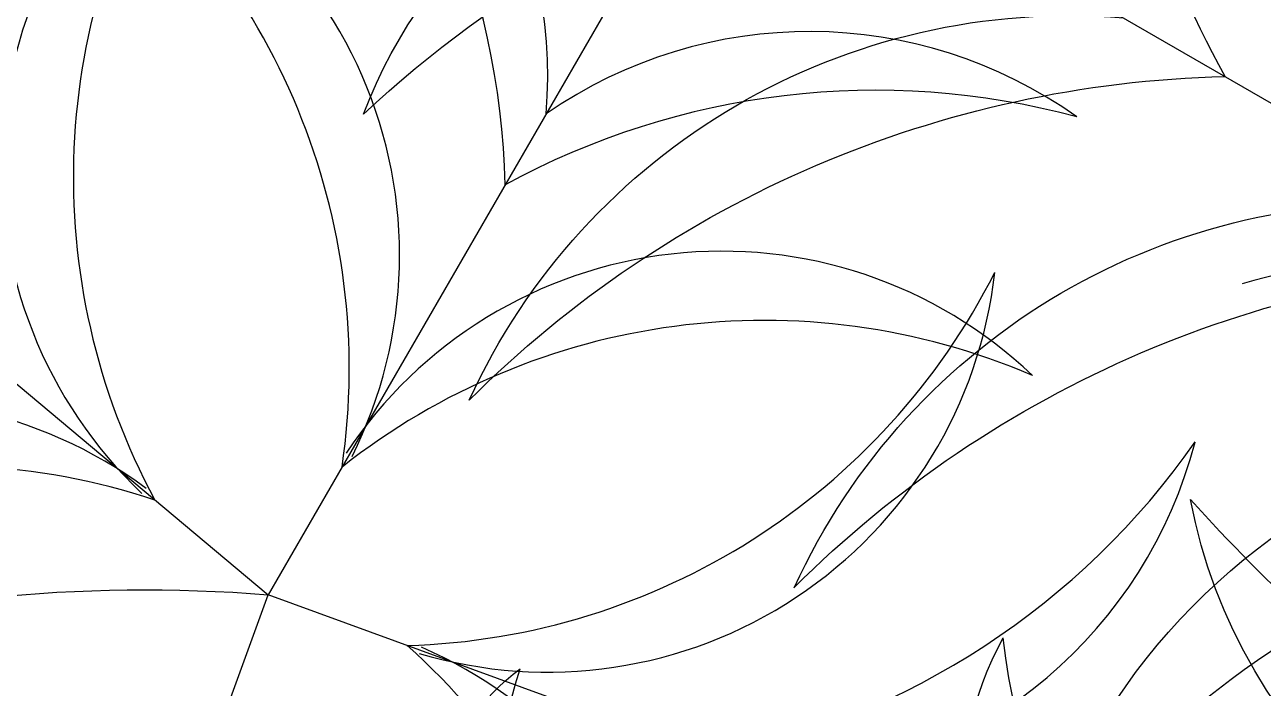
# Model space of a CAD drawing. Header units: millimetres. Extents: x 118878 to 201916, y 10986 to 20993.
# Drawn here: x 180942.95 to 180990.6, y 17052.97 to 17078.51 of the extents above; entities that cross this region are included whole.
import ezdxf

# ---------------------------------------------------------------- set-up
doc = ezdxf.new("R2010")
doc.units = ezdxf.units.MM
doc.header["$LTSCALE"] = 100
doc.layers.add('TREE', color=83, linetype='Continuous')

# ---------------------------------------------------------------- blocks, each defined once
blk = doc.blocks.new('TREE-CICAS')
at = {"layer": 'TREE'}
for p in [(-0.5513, 3.1268), (-3.1268, -0.5513), (0, -3.175), (3.1268, -0.5513)]:
    blk.add_line(p, (0, 0), dxfattribs=at)
for centre, radius, start, end in [((0.2316, 2.0879), 0.7328, 90.3757, 153.71), ((0.9659, 1.3461), 1.6495, 116.6206, 145.9237), ((0.6667, 1.5057), 1.015, 94.6063, 164.7511), ((1.3033, 0.9748), 1.7015, 114.9634, 158.6288), ((1.1434, 1.9983), 0.362, 347.0577, 122.8533), ((0.9351, 1.7942), 0.5083, 5.1845, 88.654), ((-1.5581, 0.4703), 1.7015, 41.3712, 85.0366), ((0.767, 0.9369), 1.015, 94.6063, 164.7511), ((1.4035, 0.4061), 1.7015, 114.9634, 158.6288), ((-1.4754, 3.0965), 3.43, 295.4772, 336.6585), ((0.7239, 1.1397), 0.4862, 318.8744, 98.9763), ((0.3014, 0.9062), 0.7934, 353.7536, 64.097), ((0.9139, 0.4627), 0.9894, 86.3654, 186.5741), ((1.4095, 0.0172), 1.4969, 106.8122, 168.3335), ((-0.07, 0.7142), 0.8224, 341.4477, 59.3672), ((-2.016, 0.157), 2.6821, 5.4007, 28.139), ((-0.4627, 0.9139), 0.9894, 176.3654, 276.5741), ((-0.0172, 1.4095), 1.4969, 196.8122, 258.3335), ((0.0172, 1.4095), 1.4969, 281.6665, 343.1878), ((0.4627, 0.9139), 0.9894, 263.4259, 3.6346), ((-0.1222, -1.017), 0.9894, 103.4259, 203.6346), ((0.4659, -1.3304), 1.4969, 121.6665, 183.1878), ((-0.4659, -1.3304), 1.4969, 356.8122, 58.3335), ((0.1222, -1.017), 0.9894, 336.3654, 76.5741), ((0.0985, -1.4578), 1.7015, 131.3712, 175.0366), ((-0.6181, -1.0411), 1.015, 125.2489, 195.3937), ((-0.4703, -1.5581), 1.7015, 131.3712, 175.0366), ((-1.1868, -1.1414), 1.015, 125.2489, 195.3937), ((-1.3911, 0.2278), 1.4969, 276.8122, 338.3335), ((1.3911, 0.2278), 1.4969, 201.6665, 263.1878), ((-0.9803, -0.297), 0.9894, 256.3654, 356.5741), ((0.9803, -0.297), 0.9894, 183.4259, 283.6346), ((-1.4527, -0.1562), 1.7015, 284.9634, 328.6288), ((1.4527, -0.1562), 1.7015, 211.3712, 255.0366), ((-0.918, -0.7895), 1.015, 264.6063, 334.7511), ((0.918, -0.7895), 1.015, 205.2489, 275.3937), ((-2.6973, -0.5166), 1.6495, 286.6206, 315.9237)]:
    blk.add_arc(centre, radius, start, end, dxfattribs=at)

msp = doc.modelspace()

# ---------------------------------------------------------------- block references
for p, xscale, yscale, zscale, rotation in [((181024.188, 17056.279), -25.00000000000001, 25, 25, 70), ((180952.31, 17056.557), 17.5, 17.5, 17.5, 150.0000000000001)]:
    msp.add_blockref('TREE-CICAS', p, dxfattribs=dict(xscale=xscale, yscale=yscale, zscale=zscale, rotation=rotation))

doc.saveas('drawing.dxf')
